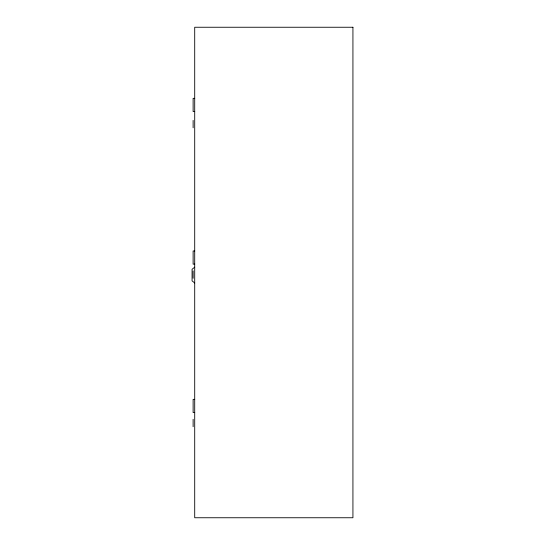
<?xml version="1.0" encoding="UTF-8"?>
<svg xmlns="http://www.w3.org/2000/svg" width="545" height="545" viewBox="0 0 545 545"><rect width="100%" height="100%" fill="white"/><g stroke="black" fill="none" stroke-linecap="round" stroke-linejoin="round"><path stroke-width="0.82" d="M194.708 267.173L192.072 269.278L192.072 280.866L194.708 282.978M194.708 98.359L193.121 98.359L193.121 111.521L194.708 111.521M194.708 250.972L193.121 250.972L193.121 264.141L194.708 264.141M194.708 399.369L193.121 399.369L193.121 412.538L194.708 412.538M193.121 120.411L193.121 127.789M193.121 270.92L193.121 278.291M193.121 419.323L193.121 426.694M352.928 27.25L194.708 27.25L194.708 517.75L352.928 517.75L352.928 27.25"/></g></svg>
